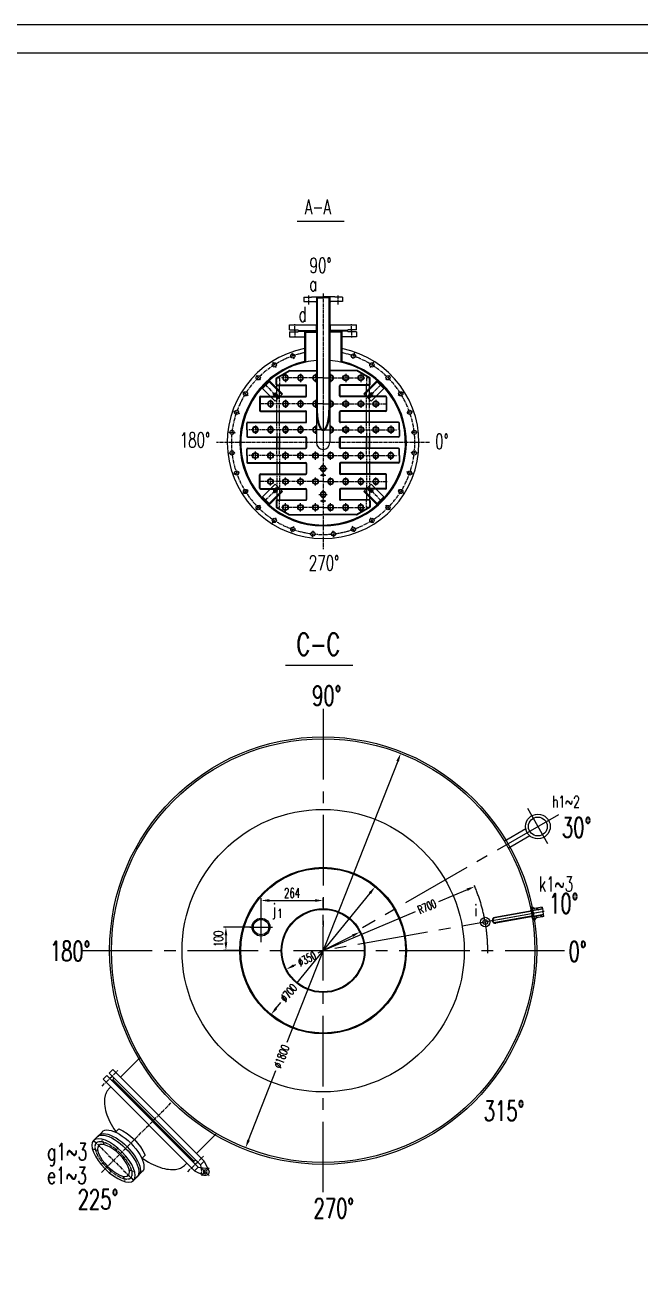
# Model space of a CAD drawing. Extents: x 0 to 10092, y 0 to 14268.
# Drawn here: x 4348 to 6964, y 8979 to 14268 of the extents above; entities that cross this region are included whole.
import ezdxf

# ---------------------------------------------------------------- set-up
doc = ezdxf.new("R2010")
doc.units = 0
doc.header["$LTSCALE"] = 20
doc.header["$PDMODE"] = 3
for name, pattern in [('C2', [17, 14, -1, 1, -1]), ('CENTER2', [1.125, 0.75, -0.125, 0.125, -0.125]), ('DASHED2', [0.375, 0.25, -0.125])]:
    doc.linetypes.add(name, pattern=pattern)
doc.layers.get('0').update_dxf_attribs({"linetype": 'CONTINUOUS'})
doc.layers.get('DEFPOINTS').update_dxf_attribs({"linetype": 'CONTINUOUS'})
for name, color, linetype in [('CENTER', 4, 'C2'), ('DIM', 3, 'CONTINUOUS'), ('TXT', 6, 'CONTINUOUS')]:
    doc.layers.add(name, color=color, linetype=linetype)
doc.styles.add('HZFSD', font='ROMANS', dxfattribs={"width": 0.6667, "bigfont": 'HZFSD'})
doc.dimstyles.new('ARROW', dxfattribs={"dimtxt": 3.5, "dimasz": 3, "dimexe": 1, "dimexo": 0, "dimgap": 1, "dimtad": 1, "dimdec": 1, "dimdsep": 46, "dimtxsty": 'HZFSD', "dimcen": 0, "dimclrd": 3, "dimclre": 3, "dimclrt": 6, "dimadec": 0, "dimazin": 0, "dimtfac": 0.514286, "dimtdec": 1, "dimtix": 1, "dimtofl": 0, "dimtmove": 2, "dimatfit": 3, "dimfxl": 0, "dimtolj": 1, "dimarcsym": 0})
doc.dimstyles.new('ARROW$0', dxfattribs={"dimtxt": 4, "dimasz": 3, "dimexe": 1, "dimexo": 1, "dimgap": 0, "dimtad": 1, "dimdec": 1, "dimzin": 0, "dimdsep": 46, "dimtxsty": 'HZFSD', "dimcen": 0, "dimclrd": 3, "dimclre": 3, "dimclrt": 6, "dimadec": 0, "dimazin": 0, "dimtfac": 0.5, "dimtdec": 1, "dimtix": 1, "dimtmove": 2, "dimatfit": 3, "dimfxl": 0, "dimtolj": 1, "dimtzin": 0, "dimarcsym": 0})

# ---------------------------------------------------------------- blocks, each defined once
blk = doc.blocks.new('A$C47571302')
at = {"color": 6, "linetype": 'CENTER2'}
for p, q in [((0, 17.6), (35.1, 17.6)), ((17.6, 35.1), (17.6, 0))]:
    blk.add_line(p, q, dxfattribs=at)
for radius in [12.5, 10.5]:
    blk.add_circle((17.6, 17.6), radius)
blk = doc.blocks.new('A$C1ED54050')
blk.add_hatch(color=256).paths.add_polyline_path([(53.7, 84.9), (59.4, 84.9), (56.6, 82)])
for p, q in [((53.7, 84.9), (0, 31.1)), ((59.4, 84.9), (2.8, 28.3)), ((87.7, 56.6), (31.1, 0)), ((53.7, 84.9), (84.9, 53.7)), ((53.7, 84.9), (59.4, 84.9)), ((59.4, 84.9), (87.7, 56.6)), ((0, 31.1), (31.1, 0)), ((27.9, 33.5), (20.8, 26.5)), ((36.4, 25), (29.3, 18))]:
    blk.add_line(p, q)
at = {"color": 6, "linetype": 'CENTER2'}
for p, q in [((73.5, 70.7), (17, 14.1)), ((19.5, 27.7), (30.2, 17.1)), ((23.1, 31.3), (33.7, 20.6)), ((26.6, 34.8), (37.3, 24.1))]:
    blk.add_line(p, q, dxfattribs=at)
at = {"color": 1, "linetype": 'DASHED2'}
for p, q in [((66.5, 72.1), (69.3, 75)), ((75, 63.6), (77.8, 66.5))]:
    blk.add_line(p, q, dxfattribs=at)
for centre, start, end in [((25, 22.2), 135, 315), ((32.1, 29.3), 315, 135)]:
    blk.add_arc(centre, 6, start, end)
blk = doc.blocks.new('A$C37B655CF')
for points in [[(437.4, 438.5), (435.2, 440.6), (437.4, 442.7)], [(447.3, 432.8), (445.1, 430.7), (443, 432.8)], [(90.9, 92), (86.6, 92), (88.8, 94.1)], [(98.7, 84.2), (96.5, 82.1), (96.5, 86.3)]]:
    blk.add_hatch(color=256).paths.add_polyline_path(points)
for p, q in [((408.4, 444.8), (323.9, 529.3)), ((440.9, 477.4), (52, 88.4)), ((440.9, 477.4), (456.4, 461.8)), ((67.5, 72.9), (456.4, 461.8)), ((77.4, 63), (466.3, 451.9)), ((481.9, 436.3), (93, 47.4)), ((96.9, 90.9), (438.4, 432.4)), ((440.5, 430.3), (99, 88.8)), ((435.2, 440.6), (440.9, 434.9)), ((437.4, 442.7), (437.4, 438.5)), ((440.9, 434.9), (438.4, 432.4)), ((440.5, 430.3), (438.4, 432.4)), ((443, 432.8), (440.5, 430.3)), ((447.3, 432.8), (443, 432.8)), ((443, 432.8), (445.1, 430.7)), ((481.9, 436.3), (466.3, 451.9)), ((456.4, 396.7), (449.4, 403.8)), ((429.3, 212.4), (415.6, 226.1)), ((513.4, 185.6), (485.2, 213.9)), ((485.2, 213.9), (522.3, 176.7)), ((84.5, 121), (0, 205.5)), ((316.9, 100), (303.2, 113.7)), ((52, 88.4), (33.4, 50.2)), ((77.4, 63), (45.8, 59.1)), ((52, 88.4), (67.5, 72.9)), ((67.5, 72.9), (66.1, 61.6)), ((93, 47.4), (77.4, 63)), ((86.6, 92), (90.9, 92)), ((88.8, 94.1), (94.4, 88.4)), ((94.4, 88.4), (96.9, 90.9)), ((96.5, 86.3), (99, 88.8)), ((96.5, 82.1), (96.5, 86.3)), ((96.5, 86.3), (98.7, 84.2)), ((99, 88.8), (96.9, 90.9)), ((99, 88.8), (99, 88.8)), ((132.6, 72.9), (125.5, 80)), ((93, 47.4), (54.7, 28.8)), ((343.7, 15.9), (315.5, 44.2)), ((315.5, 44.2), (352.6, 7))]:
    blk.add_line(p, q)
at = {"color": 6, "linetype": 'CENTER2'}
for p, q in [((486, 407.5), (419.1, 474.4)), ((489.2, 40.1), (193.4, 335.9)), ((522.3, 176.7), (352.6, 7)), ((477.8, 158.7), (485.5, 177.3)), ((121.8, 43.4), (54.9, 110.2)), ((399, 102.6), (384.5, 108.6)), ((426.7, 130.4), (420.8, 144.8)), ((504.3, 132.1), (523, 139.8)), ((31.4, 59.5), (64, 26.9)), ((64, 59.5), (31.4, 26.9)), ((66, 60.7), (63.6, 41.2)), ((448.2, 53.3), (454.2, 38.9)), ((476, 81.1), (490.4, 75.1)), ((370.6, 51.6), (352, 43.9)), ((397.2, 25), (389.5, 6.4))]:
    blk.add_line(p, q, dxfattribs=at)
blk.add_circle((47.7, 43.2), 8)
for centre, radius, start, end in [((507.5, 21.8), 224, 114.2149, 155.7851), ((47.7, 43.2), 16, 97.0576, 295.9661)]:
    blk.add_arc(centre, radius, start, end)
blk.add_arc((47.7, 43.2), 16, 308.346, 352.9424, dxfattribs=at)
for centre, start_param, end_param in [((400.3, 129), 6.246666, 9.461298), ((415.7, 113.6), 0, 3.141593), ((422.1, 107.2), 0, 3.141593)]:
    blk.add_ellipse(centre, major_axis=(84.9, 84.9), ratio=0.422618, start_param=start_param, end_param=end_param)
for major_axis, ratio in [((84.9, 84.9), 0.422618), ((63, 63), 0.40081)]:
    blk.add_ellipse((437.5, 91.9), major_axis=major_axis, ratio=ratio)
blk.add_ellipse((437.5, 91.9), major_axis=(73.6, 73.6), ratio=0.399312, dxfattribs=at)
for points, knots in [([(456.4, 396.7), (459.5, 393.7), (462.1, 390.4), (466.8, 383.2), (468.8, 379.3), (472.2, 371), (473.5, 366.6), (476.4, 352.3), (476.9, 341.7), (474.9, 319.1), (472.4, 307), (464.7, 282.1), (459.5, 269.1), (446.5, 242.9), (438.7, 229.6), (429.3, 215.6), (428.7, 214.7), (428, 213.7)], [3.141593, 3.141593, 3.141593, 3.141593, 3.247422, 3.247422, 3.353252, 3.353252, 3.459082, 3.459082, 3.679142, 3.679142, 3.899202, 3.899202, 4.119263, 4.119263, 4.339323, 4.339323, 4.354745, 4.354745, 4.354745, 4.354745]), ([(315.6, 101.3), (306.7, 95.2), (297.7, 89.6), (275.6, 77.1), (262.4, 70.8), (236.8, 61), (224.4, 57.4), (200.7, 53.1), (189.5, 52.5), (171.5, 53.9), (164.3, 55.3), (151.1, 59.8), (145.1, 62.9), (137.2, 68.6), (134.8, 70.6), (132.6, 72.9)], [5.070035, 5.070035, 5.070035, 5.070035, 5.219564, 5.219564, 5.439625, 5.439625, 5.659685, 5.659685, 5.879745, 5.879745, 6.042091, 6.042091, 6.204436, 6.204436, 6.283185, 6.283185, 6.283185, 6.283185])]:
    blk.add_open_spline(points, degree=3, knots=knots)
blk = doc.blocks.new('A$C485708EE')
at = {"layer": 'DIM'}
h = blk.add_hatch(dxfattribs=at)
h.set_pattern_fill('ANSI31', color=6, scale=5, style=0)
h.set_pattern_definition([(45, (-27875.066, -1713.88), (-10.606602, 10.606602), [])])
h.paths.add_polyline_path([(40, 54.8), (33.5, 54.8), (33.5, 49.8), (33.5, 4.8), (40, 4.8)])
h.paths.add_polyline_path([(33.5, 49.8), (32.1, 49.8), (32.1, 4.8), (33.5, 4.8)])
h.paths.add_polyline_path([(7.9, 49.8), (6.5, 49.8), (6.5, 4.8), (7.9, 4.8)])
h.paths.add_polyline_path([(6.5, 49.8), (6.5, 54.8), (0, 54.8), (0, 4.8), (6.5, 4.8)])
for points in [[(7.5, 57.8), (4.5, 54.8), (7.5, 54.8)], [(32.5, 57.8), (35.5, 54.8), (32.5, 54.8)]]:
    blk.add_hatch(color=6, dxfattribs=at).paths.add_polyline_path(points)
at = {"color": 0}
for p, q in [((7.5, 49.8), (7.5, 211.8)), ((10, 49.8), (10, 211.8)), ((30, 49.8), (30, 211.8)), ((32.5, 49.8), (32.5, 211.8)), ((0, 4.8), (0, 54.8)), ((0, 54.8), (7.5, 54.8)), ((6.5, 49.8), (6.5, 54.8)), ((40, 54.8), (32.5, 54.8)), ((33.5, 49.8), (33.5, 54.8)), ((40, 4.8), (40, 54.8)), ((6.5, 49.8), (20, 49.8)), ((33.5, 49.8), (20, 49.8))]:
    blk.add_line(p, q, dxfattribs=at)
for p in [(0, 4.8), (40, 4.8)]:
    blk.add_line(p, (20, 4.8))
at = {"color": 6, "linetype": 'Continuous'}
for p, q in [((6.5, 4.8), (6.5, 49.8)), ((33.5, 4.8), (33.5, 49.8))]:
    blk.add_line(p, q, dxfattribs=at)
at = {"color": 7, "linetype": 'Continuous'}
for p, q in [((7.9, 4.8), (7.9, 49.8)), ((32.1, 4.8), (32.1, 49.8))]:
    blk.add_line(p, q, dxfattribs=at)
at = {"color": 0}
for radius in [12.5, 10]:
    blk.add_arc((20, 211.8), radius, 0, 180, dxfattribs=at)
at = {"layer": 'CENTER'}
for p, q in [((20, 182.1), (20, 228.1)), ((20, 0), (20, 175.1))]:
    blk.add_line(p, q, dxfattribs=at)
at = {"layer": 'DIM'}
for p, q in [((7.5, 57.8), (4.5, 54.8)), ((32.5, 57.8), (35.5, 54.8))]:
    blk.add_line(p, q, dxfattribs=at)
blk = doc.blocks.new('*D104')
at = {"color": 3, "lineweight": -2}
for p, q in [((5352.1, 10478.7), (5352.1, 10558.6)), ((5387.1, 10548.6), (5581.1, 10548.6)), ((5616.1, 10518.7), (5616.1, 10558.6))]:
    blk.add_line(p, q, dxfattribs=at)
at = {"color": 3}
for points in [[(5387.1, 10554.5), (5387.1, 10542.8), (5352.1, 10548.6)], [(5581.1, 10554.5), (5581.1, 10542.8), (5616.1, 10548.6)]]:
    blk.add_solid(points, dxfattribs=at)
at = {"layer": 'DEFPOINTS', "color": 0}
for p in [(5616.1, 10548.6), (5352.1, 10473.7), (5616.1, 10513.7)]:
    blk.add_point(p, dxfattribs=at)
at = {"color": 6, "insert": (5484.1, 10580.6), "char_height": 40, "attachment_point": 5, "style": 'HZFSD'}
blk.add_mtext('\\A1;264', dxfattribs=at)
blk = doc.blocks.new('*D105')
at = {"color": 3, "lineweight": -2}
for p, q in [((5309.1, 10435.7), (5192.8, 10435.7)), ((5202.8, 10400.7), (5202.8, 10370.7)), ((5257.1, 10335.7), (5192.8, 10335.7))]:
    blk.add_line(p, q, dxfattribs=at)
at = {"color": 3}
for points in [[(5196.9, 10400.7), (5208.6, 10400.7), (5202.8, 10435.7)], [(5196.9, 10370.7), (5208.6, 10370.7), (5202.8, 10335.7)]]:
    blk.add_solid(points, dxfattribs=at)
at = {"layer": 'DEFPOINTS', "color": 0}
for p in [(5314.1, 10435.7), (5202.8, 10335.7), (5262.1, 10335.7)]:
    blk.add_point(p, dxfattribs=at)
at = {"color": 6, "insert": (5170.8, 10385.7), "char_height": 40, "attachment_point": 5, "rotation": 90, "style": 'HZFSD'}
blk.add_mtext('\\A1;100', dxfattribs=at)
blk = doc.blocks.new('*D106')
at = {"color": 3, "lineweight": -2}
for p, q in [((5741, 10399), (5594.1, 10324.5)), ((5491.2, 10272.4), (5500.3, 10277))]:
    blk.add_line(p, q, dxfattribs=at)
at = {"color": 3}
for points in [[(5738.3, 10404.2), (5743.6, 10393.7), (5772.2, 10414.8)], [(5488.6, 10277.6), (5493.8, 10267.2), (5460, 10256.5)]]:
    blk.add_solid(points, dxfattribs=at)
at = {"layer": 'DEFPOINTS', "color": 0}
for p in [(5772.2, 10414.8), (5460, 10256.5)]:
    blk.add_point(p, dxfattribs=at)
at = {"color": 6, "insert": (5547.2, 10300.7), "char_height": 35, "attachment_point": 5, "rotation": 26.8803, "style": 'HZFSD'}
blk.add_mtext('\\A1;∅350', dxfattribs=at)
blk = doc.blocks.new('*D107')
at = {"color": 3, "lineweight": -2}
for p, q in [((5815.1, 10579.8), (5502.8, 10196.8)), ((5417, 10091.5), (5436.4, 10115.3))]:
    blk.add_line(p, q, dxfattribs=at)
at = {"color": 3}
for points in [[(5810.6, 10583.5), (5819.7, 10576.1), (5837.2, 10606.9)], [(5412.5, 10095.2), (5421.5, 10087.8), (5394.9, 10064.4)]]:
    blk.add_solid(points, dxfattribs=at)
at = {"layer": 'DEFPOINTS', "color": 0}
for p in [(5837.2, 10606.9), (5394.9, 10064.4)]:
    blk.add_point(p, dxfattribs=at)
at = {"color": 6, "insert": (5469.6, 10156), "char_height": 35, "attachment_point": 5, "rotation": 50.8085, "style": 'HZFSD'}
blk.add_mtext('\\A1;∅700', dxfattribs=at)
blk = doc.blocks.new('*D108')
at = {"color": 3, "lineweight": -2}
for p, q in [((6228.6, 10594.6), (6106.7, 10543.1)), ((5616.1, 10335.7), (6008.9, 10501.7))]:
    blk.add_line(p, q, dxfattribs=at)
at = {"color": 3}
blk.add_solid([(6226.3, 10600), (6230.9, 10589.2), (6260.8, 10608.2)], dxfattribs=at)
at = {"layer": 'DEFPOINTS', "color": 0}
for p in [(6260.8, 10608.2), (5616.1, 10335.7)]:
    blk.add_point(p, dxfattribs=at)
at = {"color": 6, "insert": (6057.8, 10522.4), "char_height": 35, "attachment_point": 5, "rotation": 22.9174, "style": 'HZFSD'}
blk.add_mtext('\\A1;R700', dxfattribs=at)
blk = doc.blocks.new('*D109')
at = {"color": 3, "lineweight": -2}
for p, q in [((5933.1, 11140.5), (5462.4, 9945.4)), ((5299.1, 9530.8), (5415.7, 9826.9))]:
    blk.add_line(p, q, dxfattribs=at)
at = {"color": 3}
for points in [[(5927.6, 11142.6), (5938.5, 11138.3), (5945.9, 11173.1)], [(5293.7, 9533), (5304.5, 9528.7), (5286.3, 9498.3)]]:
    blk.add_solid(points, dxfattribs=at)
at = {"layer": 'DEFPOINTS', "color": 0}
for p in [(5945.9, 11173.1), (5286.3, 9498.3)]:
    blk.add_point(p, dxfattribs=at)
at = {"color": 6, "insert": (5439.1, 9886.2), "char_height": 35, "attachment_point": 5, "rotation": 68.5034, "style": 'HZFSD'}
blk.add_mtext('\\A1;∅1800', dxfattribs=at)

msp = doc.modelspace()

# ---------------------------------------------------------------- hatches: boundary and pattern name
h = msp.add_hatch(color=256)
h.paths.add_polyline_path([(5419.17, 12690.6), (5417.6, 12692.17, -0.1984808), (5414.07, 12690.71), (5414.07, 12690.6)])
h.paths.add_polyline_path([(5414.07, 12690.6), (5414.07, 12690.71, -0.1984808), (5410.54, 12692.17), (5408.98, 12690.6)])
h = msp.add_hatch(color=256)
h.paths.add_polyline_path([(5812.99, 12690.6), (5814.56, 12692.17, 0.1984808), (5818.09, 12690.71), (5818.09, 12690.6)])
h.paths.add_polyline_path([(5818.09, 12690.6), (5818.09, 12690.71, 0.1984808), (5821.62, 12692.17), (5823.18, 12690.6)])
h = msp.add_hatch(color=256)
h.paths.add_polyline_path([(5419.17, 12296.42), (5417.6, 12294.85, 0.1984808), (5414.07, 12296.31), (5414.07, 12296.42)])
h.paths.add_polyline_path([(5414.07, 12296.42), (5414.07, 12296.31, 0.1984808), (5410.54, 12294.85), (5408.98, 12296.42)])
h = msp.add_hatch(color=256)
h.paths.add_polyline_path([(5812.99, 12296.42), (5814.56, 12294.85, -0.1984808), (5818.09, 12296.31), (5818.09, 12296.42)])
h.paths.add_polyline_path([(5818.09, 12296.42), (5818.09, 12296.31, -0.1984808), (5821.62, 12294.85), (5823.18, 12296.42)])
h = msp.add_hatch(color=6)
h.paths.add_polyline_path([(6505.19, 10522.22), (6506.81, 10513.02), (6516.09, 10514.66)])
h.paths.add_polyline_path([(6505.19, 10522.22), (6499.74, 10512.79), (6498.76, 10512.62), (6498.93, 10511.63), (6506.81, 10513.02)])
h = msp.add_hatch(color=6)
h.paths.add_polyline_path([(6515.38, 10464.43), (6513.76, 10473.63), (6523.04, 10475.27)])
h.paths.add_polyline_path([(6515.38, 10464.43), (6507.04, 10471.43), (6506.05, 10471.26), (6505.88, 10472.24), (6513.76, 10473.63)])

# ---------------------------------------------------------------- linework, layer by layer
at = {"color": 6}
msp.add_line((5505.92, 13434.82), (5705.98, 13434.82), dxfattribs=at)
at = {"color": 6, "linetype": 'CENTER2'}
for p, q in [((5553.58, 13117.88), (5553.58, 13080.42)), ((5616.08, 13127.19), (5616.08, 12987.43)), ((5678.58, 13117.88), (5678.58, 13080.42)), ((5496.08, 12968.4), (5496.08, 12997.48)), ((5496.08, 12968.61), (5496.08, 12939.53)), ((5616.08, 12989.36), (5616.08, 12493.51)), ((5736.08, 12968.4), (5736.08, 12997.48)), ((5736.08, 12968.61), (5736.08, 12939.53)), ((5482.82, 12874.34), (5491.72, 12848.9)), ((5616.08, 12871.36), (5616.08, 12493.51)), ((5616.08, 12871.36), (5616.08, 12493.51)), ((5749.34, 12874.34), (5740.44, 12848.9)), ((5401.42, 12835.14), (5415.76, 12812.32)), ((5830.74, 12835.14), (5816.4, 12812.32)), ((5330.78, 12778.81), (5349.84, 12759.75)), ((5616.08, 12768.51), (5452.97, 12768.51)), ((5601.64, 12768.51), (5566.52, 12768.51)), ((5584.08, 12786.08), (5584.08, 12750.95)), ((5616.08, 12768.51), (5779.18, 12768.51)), ((5630.52, 12768.51), (5665.64, 12768.51)), ((5648.08, 12786.08), (5648.08, 12750.95)), ((5901.38, 12778.81), (5882.32, 12759.75)), ((5274.45, 12708.17), (5297.27, 12693.83)), ((5421.17, 12695.71), (5406.98, 12695.71)), ((5414.07, 12702.8), (5414.07, 12688.61)), ((5810.99, 12695.71), (5825.18, 12695.71)), ((5818.09, 12702.8), (5818.09, 12688.61)), ((5957.71, 12708.17), (5934.89, 12693.83)), ((5589.08, 12658.51), (5341.9, 12658.51)), ((5601.64, 12658.51), (5566.52, 12658.51)), ((5616.08, 12658.51), (5567.73, 12658.51)), ((5584.08, 12676.08), (5584.08, 12640.95)), ((5616.08, 12658.51), (5664.43, 12658.51)), ((5630.52, 12658.51), (5665.64, 12658.51)), ((5643.08, 12658.51), (5890.26, 12658.51)), ((5648.08, 12676.08), (5648.08, 12640.95)), ((5235.25, 12626.77), (5260.68, 12617.87)), ((5996.91, 12626.77), (5971.48, 12617.87)), ((5215.14, 12538.68), (5241.92, 12535.67)), ((5616.08, 12548.51), (5300.9, 12548.51)), ((5601.64, 12548.51), (5566.52, 12548.51)), ((5584.08, 12566.08), (5584.08, 12530.95)), ((5616.08, 12548.51), (5931.26, 12548.51)), ((5630.52, 12548.51), (5665.64, 12548.51)), ((5648.08, 12566.08), (5648.08, 12530.95)), ((6017.02, 12538.68), (5990.24, 12535.67)), ((6068.91, 12493.51), (5163.24, 12493.51)), ((5616.08, 12496.86), (5616.08, 12040.67)), ((5215.14, 12448.33), (5241.92, 12451.35)), ((5616.08, 12438.5), (5300.9, 12438.5)), ((5616.08, 12438.5), (5931.26, 12438.5)), ((6017.02, 12448.33), (5990.24, 12451.35)), ((5235.25, 12360.25), (5260.68, 12369.15)), ((5589.08, 12328.5), (5341.9, 12328.5)), ((5616.08, 12328.51), (5567.73, 12328.51)), ((5616.08, 12328.51), (5664.43, 12328.51)), ((5643.08, 12328.5), (5890.26, 12328.5)), ((5996.91, 12360.25), (5971.48, 12369.15)), ((5274.45, 12278.85), (5297.27, 12293.18)), ((5421.17, 12291.31), (5406.98, 12291.31)), ((5414.07, 12284.21), (5414.07, 12298.4)), ((5810.99, 12291.31), (5825.18, 12291.31)), ((5818.09, 12284.21), (5818.09, 12298.4)), ((5957.71, 12278.85), (5934.89, 12293.18)), ((5330.78, 12208.21), (5349.84, 12227.26)), ((5616.08, 12218.51), (5452.97, 12218.51)), ((5616.08, 12218.51), (5779.18, 12218.51)), ((5901.38, 12208.21), (5882.32, 12227.26)), ((5401.42, 12151.88), (5415.76, 12174.69)), ((5830.74, 12151.88), (5816.4, 12174.69)), ((5482.82, 12112.68), (5491.72, 12138.11)), ((5570.9, 12092.57), (5573.92, 12119.35)), ((5661.25, 12092.57), (5658.24, 12119.35)), ((5749.34, 12112.68), (5740.44, 12138.11))]:
    msp.add_line(p, q, dxfattribs=at)
for p, q in [((5533.58, 13111.51), (5566.58, 13111.51)), ((5533.58, 13111.51), (5533.58, 13093.51)), ((5533.58, 13093.51), (5587.58, 13093.51)), ((5566.58, 13113.51), (5616.08, 13113.51)), ((5566.58, 13113.51), (5566.58, 13111.51)), ((5574.08, 13113.51), (5616.08, 13113.51)), ((5587.58, 13089.15), (5583.22, 13093.51)), ((5587.58, 13113.51), (5587.58, 12493.51)), ((5591.08, 13108.51), (5587.58, 13112.01)), ((5587.58, 13108.51), (5616.08, 13108.51)), ((5591.08, 13108.51), (5591.08, 12632.01)), ((5593.58, 13108.51), (5616.08, 13108.51)), ((5665.58, 13113.51), (5616.08, 13113.51)), ((5644.58, 13108.51), (5616.08, 13108.51)), ((5641.08, 13108.51), (5644.58, 13112.01)), ((5641.08, 13108.51), (5641.08, 12632.01)), ((5644.58, 13113.51), (5644.58, 12493.51)), ((5644.58, 13089.15), (5648.94, 13093.51)), ((5698.58, 13093.51), (5644.58, 13093.51)), ((5665.58, 13113.51), (5665.58, 13111.51)), ((5698.58, 13111.51), (5665.58, 13111.51)), ((5698.58, 13111.51), (5698.58, 13093.51)), ((5473.58, 12993.51), (5587.58, 12993.51)), ((5473.58, 12972.51), (5473.58, 12993.51)), ((5473.58, 12972.51), (5510.58, 12972.51)), ((5473.58, 12964.51), (5473.58, 12943.51)), ((5473.58, 12964.51), (5510.58, 12964.51)), ((5510.58, 12969.51), (5510.58, 12972.51)), ((5510.58, 12969.51), (5587.58, 12969.51)), ((5510.58, 12967.51), (5510.58, 12964.51)), ((5510.58, 12967.51), (5587.58, 12967.51)), ((5536.58, 12967.51), (5536.58, 12834.36)), ((5536.58, 12962.51), (5587.58, 12962.51)), ((5541.08, 12962.51), (5541.08, 12835.38)), ((5586.58, 12993.51), (5586.58, 12969.51)), ((5612.85, 12993.51), (5619.14, 12993.51)), ((5613, 12993.51), (5619.44, 12993.51)), ((5644.58, 12993.51), (5758.58, 12993.51)), ((5721.58, 12969.51), (5644.58, 12969.51)), ((5721.58, 12967.51), (5644.58, 12967.51)), ((5695.58, 12962.51), (5644.58, 12962.51)), ((5645.58, 12993.51), (5645.58, 12969.51)), ((5691.08, 12962.51), (5691.08, 12835.38)), ((5695.58, 12967.51), (5695.58, 12834.36)), ((5721.58, 12969.51), (5721.58, 12972.51)), ((5758.58, 12972.51), (5721.58, 12972.51)), ((5721.58, 12967.51), (5721.58, 12964.51)), ((5758.58, 12964.51), (5721.58, 12964.51)), ((5758.58, 12972.51), (5758.58, 12993.51)), ((5758.58, 12964.51), (5758.58, 12943.51)), ((5473.58, 12943.51), (5536.58, 12943.51)), ((5758.58, 12943.51), (5695.58, 12943.51)), ((5473.57, 12800.51), (5587.58, 12800.51)), ((5758.59, 12800.51), (5644.58, 12800.51)), ((5416.07, 12740.51), (5416.07, 12765.62)), ((5418.07, 12769.09), (5471.57, 12799.97)), ((5418.07, 12740.51), (5418.07, 12765.62)), ((5419.07, 12767.35), (5472.57, 12798.24)), ((5473.57, 12798.51), (5587.58, 12798.51)), ((5758.59, 12798.51), (5644.58, 12798.51)), ((5813.09, 12767.35), (5759.59, 12798.24)), ((5814.09, 12769.09), (5760.59, 12799.97)), ((5814.09, 12740.51), (5814.09, 12765.62)), ((5816.09, 12740.51), (5816.09, 12765.62)), ((5419.07, 12690.76), (5419.07, 12736.51)), ((5420.07, 12738.51), (5542.08, 12738.51)), ((5420.07, 12736.51), (5542.08, 12736.51)), ((5431.07, 12690.79), (5431.07, 12736.51)), ((5544.08, 12692.51), (5544.08, 12734.51)), ((5546.08, 12692.51), (5546.08, 12734.51)), ((5686.08, 12692.51), (5686.08, 12734.51)), ((5688.08, 12692.51), (5688.08, 12734.51)), ((5812.09, 12738.51), (5690.08, 12738.51)), ((5812.09, 12736.51), (5690.08, 12736.51)), ((5801.09, 12690.79), (5801.09, 12736.51)), ((5813.09, 12690.76), (5813.09, 12736.51)), ((5346.07, 12686.51), (5346.07, 12630.51)), ((5348.07, 12686.51), (5348.07, 12630.51)), ((5350.07, 12690.51), (5542.08, 12690.51)), ((5350.07, 12688.51), (5542.08, 12688.51)), ((5410.54, 12692.17), (5408.98, 12690.6)), ((5417.6, 12692.17), (5419.17, 12690.6)), ((5882.09, 12690.51), (5690.08, 12690.51)), ((5882.09, 12688.51), (5690.08, 12688.51)), ((5814.56, 12692.17), (5812.99, 12690.6)), ((5821.62, 12692.17), (5823.18, 12690.6)), ((5884.09, 12686.51), (5884.09, 12630.51)), ((5886.09, 12686.51), (5886.09, 12630.51)), ((5350.07, 12628.51), (5542.08, 12628.51)), ((5350.07, 12626.51), (5542.08, 12626.51)), ((5419.07, 12581.83), (5419.07, 12626.21)), ((5431.07, 12581.79), (5431.07, 12626.21)), ((5544.08, 12582.51), (5544.08, 12624.51)), ((5546.08, 12582.51), (5546.08, 12624.51)), ((5686.08, 12582.51), (5686.08, 12624.51)), ((5688.08, 12582.51), (5688.08, 12624.51)), ((5882.09, 12628.51), (5690.08, 12628.51)), ((5882.09, 12626.51), (5690.08, 12626.51)), ((5801.09, 12581.79), (5801.09, 12626.21)), ((5813.09, 12581.83), (5813.09, 12626.21)), ((5291.05, 12548.51), (5291.05, 12576.51)), ((5291.05, 12548.51), (5291.05, 12520.51)), ((5293.05, 12548.51), (5293.05, 12576.51)), ((5293.05, 12548.51), (5293.05, 12520.51)), ((5295.05, 12580.51), (5542.08, 12580.51)), ((5295.05, 12578.51), (5542.08, 12578.51)), ((5937.11, 12580.51), (5690.08, 12580.51)), ((5937.11, 12578.51), (5690.08, 12578.51)), ((5939.11, 12548.51), (5939.11, 12576.51)), ((5939.11, 12548.51), (5939.11, 12520.51)), ((5941.11, 12548.51), (5941.11, 12576.51)), ((5941.11, 12548.51), (5941.11, 12520.51)), ((5295.05, 12518.51), (5542.08, 12518.51)), ((5295.05, 12516.51), (5542.08, 12516.51)), ((5419.07, 12516.51), (5419.07, 12470.65)), ((5419.07, 12470.51), (5419.07, 12516.37)), ((5431.07, 12516.51), (5431.07, 12470.65)), ((5431.07, 12470.51), (5431.07, 12516.37)), ((5544.08, 12472.51), (5544.08, 12514.51)), ((5544.08, 12514.51), (5544.08, 12472.51)), ((5546.08, 12472.51), (5546.08, 12514.51)), ((5546.08, 12514.51), (5546.08, 12472.51)), ((5686.08, 12514.51), (5686.08, 12472.51)), ((5686.08, 12472.51), (5686.08, 12514.51)), ((5688.08, 12514.51), (5688.08, 12472.51)), ((5688.08, 12472.51), (5688.08, 12514.51)), ((5937.11, 12518.51), (5690.08, 12518.51)), ((5937.11, 12516.51), (5690.08, 12516.51)), ((5801.09, 12516.51), (5801.09, 12470.65)), ((5801.09, 12470.51), (5801.09, 12516.37)), ((5813.09, 12516.51), (5813.09, 12470.65)), ((5813.09, 12470.51), (5813.09, 12516.37)), ((5291.05, 12438.51), (5291.05, 12466.51)), ((5291.05, 12438.51), (5291.05, 12410.51)), ((5293.05, 12438.51), (5293.05, 12466.51)), ((5293.05, 12438.51), (5293.05, 12410.51)), ((5295.05, 12470.51), (5542.08, 12470.51)), ((5295.05, 12468.51), (5542.08, 12468.51)), ((5937.11, 12470.51), (5690.08, 12470.51)), ((5937.11, 12468.51), (5690.08, 12468.51)), ((5939.11, 12438.51), (5939.11, 12466.51)), ((5939.11, 12438.51), (5939.11, 12410.51)), ((5941.11, 12438.51), (5941.11, 12466.51)), ((5941.11, 12438.51), (5941.11, 12410.51)), ((5295.05, 12408.51), (5542.08, 12408.51)), ((5295.05, 12406.51), (5542.08, 12406.51)), ((5419.07, 12405.18), (5419.07, 12360.81)), ((5431.07, 12405.23), (5431.07, 12360.81)), ((5544.08, 12404.51), (5544.08, 12362.51)), ((5546.08, 12404.51), (5546.08, 12362.51)), ((5686.08, 12404.51), (5686.08, 12362.51)), ((5688.08, 12404.51), (5688.08, 12362.51)), ((5937.11, 12408.51), (5690.08, 12408.51)), ((5937.11, 12406.51), (5690.08, 12406.51)), ((5801.09, 12405.23), (5801.09, 12360.81)), ((5813.09, 12405.18), (5813.09, 12360.81)), ((5346.07, 12300.51), (5346.07, 12356.51)), ((5348.07, 12300.51), (5348.07, 12356.51)), ((5350.07, 12360.51), (5542.08, 12360.51)), ((5350.07, 12358.51), (5542.08, 12358.51)), ((5882.09, 12360.51), (5690.08, 12360.51)), ((5882.09, 12358.51), (5690.08, 12358.51)), ((5884.09, 12300.51), (5884.09, 12356.51)), ((5886.09, 12300.51), (5886.09, 12356.51)), ((5350.07, 12298.51), (5542.08, 12298.51)), ((5350.07, 12296.51), (5542.08, 12296.51)), ((5410.54, 12294.85), (5408.98, 12296.42)), ((5417.6, 12294.85), (5419.17, 12296.42)), ((5419.07, 12296.26), (5419.07, 12250.51)), ((5431.07, 12296.22), (5431.07, 12250.51)), ((5544.08, 12294.51), (5544.08, 12252.51)), ((5546.08, 12294.51), (5546.08, 12252.51)), ((5686.08, 12294.51), (5686.08, 12252.51)), ((5688.08, 12294.51), (5688.08, 12252.51)), ((5882.09, 12298.51), (5690.08, 12298.51)), ((5882.09, 12296.51), (5690.08, 12296.51)), ((5801.09, 12296.22), (5801.09, 12250.51)), ((5814.56, 12294.85), (5812.99, 12296.42)), ((5813.09, 12296.26), (5813.09, 12250.51)), ((5821.62, 12294.85), (5823.18, 12296.42)), ((5416.07, 12246.51), (5416.07, 12221.4)), ((5418.07, 12246.51), (5418.07, 12221.4)), ((5419.07, 12219.66), (5472.57, 12188.78)), ((5420.07, 12250.51), (5542.08, 12250.51)), ((5420.07, 12248.51), (5542.08, 12248.51)), ((5812.09, 12250.51), (5690.08, 12250.51)), ((5812.09, 12248.51), (5690.08, 12248.51)), ((5813.09, 12219.66), (5759.59, 12188.78)), ((5814.09, 12246.51), (5814.09, 12221.4)), ((5816.09, 12246.51), (5816.09, 12221.4)), ((5418.07, 12217.93), (5471.57, 12187.04)), ((5473.57, 12188.51), (5616.08, 12188.51)), ((5473.57, 12186.51), (5616.08, 12186.51)), ((5758.59, 12188.51), (5616.08, 12188.51)), ((5758.59, 12186.51), (5616.08, 12186.51)), ((5814.09, 12217.93), (5760.59, 12187.04)), ((6499.74, 10512.79), (6498.76, 10512.62)), ((6499.74, 10512.79), (6505.19, 10522.22)), ((6505.19, 10522.22), (6516.09, 10514.66)), ((6515.38, 10464.43), (6523.04, 10475.27)), ((6507.04, 10471.43), (6506.05, 10471.26)), ((6507.04, 10471.43), (6515.38, 10464.43))]:
    msp.add_line(p, q)
at = {"color": 6, "linetype": 'DASHED2'}
for p, q in [((5419.07, 12736.51), (5419.07, 12768.6)), ((5419.07, 12768.6), (5431.07, 12768.6)), ((5431.07, 12768.6), (5431.07, 12736.51)), ((5801.09, 12768.6), (5801.09, 12736.51)), ((5813.09, 12768.6), (5801.09, 12768.6)), ((5813.09, 12736.51), (5813.09, 12768.6)), ((5419.07, 12626.51), (5419.07, 12690.51)), ((5431.07, 12626.51), (5431.07, 12690.51)), ((5801.09, 12626.51), (5801.09, 12690.51)), ((5813.09, 12626.51), (5813.09, 12690.51)), ((5419.07, 12548.51), (5419.07, 12581.51)), ((5419.07, 12548.51), (5419.07, 12516.51)), ((5431.07, 12548.51), (5431.07, 12581.51)), ((5431.07, 12548.51), (5431.07, 12516.51)), ((5431.07, 12548.51), (5431.07, 12521.51)), ((5801.09, 12548.51), (5801.09, 12581.51)), ((5801.09, 12548.51), (5801.09, 12516.51)), ((5813.09, 12548.51), (5813.09, 12581.51)), ((5813.09, 12548.51), (5813.09, 12516.51)), ((5419.07, 12438.51), (5419.07, 12470.51)), ((5419.07, 12438.51), (5419.07, 12405.51)), ((5431.07, 12438.51), (5431.07, 12470.51)), ((5431.07, 12438.51), (5431.07, 12465.51)), ((5431.07, 12438.51), (5431.07, 12405.51)), ((5801.09, 12438.51), (5801.09, 12470.51)), ((5801.09, 12438.51), (5801.09, 12465.51)), ((5801.09, 12438.51), (5801.09, 12405.51)), ((5813.09, 12438.51), (5813.09, 12470.51)), ((5813.09, 12438.51), (5813.09, 12405.51)), ((5419.07, 12360.51), (5419.07, 12296.51)), ((5431.07, 12360.51), (5431.07, 12296.51)), ((5801.09, 12360.51), (5801.09, 12296.51)), ((5813.09, 12360.51), (5813.09, 12296.51)), ((5419.07, 12250.51), (5419.07, 12218.42)), ((5419.07, 12218.42), (5431.07, 12218.42)), ((5431.07, 12218.42), (5431.07, 12250.51)), ((5801.09, 12218.42), (5801.09, 12250.51)), ((5813.09, 12218.42), (5801.09, 12218.42)), ((5813.09, 12250.51), (5813.09, 12218.42))]:
    msp.add_line(p, q, dxfattribs=at)
for centre, radius in [((5487.27, 12861.62), 9), ((5744.89, 12861.62), 9), ((5408.59, 12823.73), 9), ((5823.57, 12823.73), 9), ((5340.31, 12769.28), 9), ((5891.85, 12769.28), 9), ((5285.86, 12701), 9), ((5414.07, 12695.71), 5), ((5818.09, 12695.71), 5), ((5946.3, 12701), 9), ((5247.96, 12622.32), 9), ((5984.19, 12622.32), 9), ((5228.53, 12537.17), 9), ((6003.63, 12537.17), 9), ((5228.53, 12449.84), 9), ((6003.63, 12449.84), 9), ((5247.96, 12364.7), 9), ((5616.08, 12356.01), 5), ((5616.08, 12356.01), 5), ((5984.19, 12364.7), 9), ((5285.86, 12286.02), 9), ((5414.07, 12291.31), 5), ((5818.09, 12291.31), 5), ((5946.3, 12286.02), 9), ((5340.31, 12217.74), 9), ((5616.08, 12246.01), 5), ((5616.08, 12246.01), 5), ((5891.85, 12217.74), 9), ((5408.59, 12163.29), 9), ((5823.57, 12163.29), 9), ((5487.27, 12125.39), 9), ((5572.41, 12105.96), 9), ((5659.75, 12105.96), 9), ((5744.89, 12125.39), 9), ((5616.08, 10335.65), 908), ((5616.08, 10335.65), 900), ((5616.08, 10335.65), 600), ((5616.08, 10335.65), 354), ((5616.08, 10335.65), 350), ((5616.08, 10335.65), 178), ((5616.08, 10335.65), 175), ((6305.44, 10457.21), 20), ((6305.44, 10457.21), 10)]:
    msp.add_circle(centre, radius)
at = {"linetype": 'ByBlock'}
for radius in [38, 32.5]:
    msp.add_circle((5352.08, 10435.65), radius, dxfattribs=at)
for centre, radius, start, end in [((5616.08, 12493.51), 407.5, 101.2501, 78.7499), ((5616.08, 12493.51), 354, 102.97796, 77.02204), ((5616.08, 12493.51), 350, 94.67068, 85.32932), ((5473.57, 12796.51), 4, 90, 120), ((5473.57, 12796.51), 4, 90, 120), ((5758.59, 12796.51), 4, 60, 90), ((5758.59, 12796.51), 4, 60, 90), ((5420.07, 12765.62), 4, 120, 180), ((5420.07, 12765.62), 2, 120, 180), ((5473.57, 12796.51), 2, 90, 120), ((5473.57, 12796.51), 2, 90, 120), ((5584.08, 12768.51), 12.5, 73.7398, 286.2602), ((5584.08, 12768.51), 10.5, 70.52878, 289.47122), ((5648.08, 12768.51), 12.5, 253.7398, 106.2602), ((5648.08, 12768.51), 10.5, 250.52878, 109.47122), ((5758.59, 12796.51), 2, 60, 90), ((5758.59, 12796.51), 2, 60, 90), ((5812.09, 12765.62), 2, 0, 60), ((5812.09, 12765.62), 4, 0, 60), ((5420.07, 12740.51), 4, 180, 270), ((5420.07, 12740.51), 2, 180, 270), ((5542.08, 12734.51), 4, 0, 90), ((5542.08, 12734.51), 2, 0, 90), ((5690.08, 12734.51), 4, 90, 180), ((5690.08, 12734.51), 2, 90, 180), ((5812.09, 12740.51), 2, 270, 0), ((5812.09, 12740.51), 4, 270, 0), ((5350.07, 12686.51), 4, 90, 180), ((5350.07, 12686.51), 2, 90, 180), ((5542.08, 12692.51), 4, 270, 0), ((5542.08, 12692.51), 2, 270, 0), ((5584.08, 12658.51), 12.5, 73.7398, 286.2602), ((5584.08, 12658.51), 10.5, 70.52878, 289.47122), ((5648.08, 12658.51), 12.5, 253.7398, 106.2602), ((5648.08, 12658.51), 10.5, 250.52878, 109.47122), ((5690.08, 12692.51), 4, 180, 270), ((5690.08, 12692.51), 2, 180, 270), ((5882.09, 12686.51), 4, 0, 90), ((5882.09, 12686.51), 2, 0, 90), ((5350.07, 12630.51), 4, 180, 270), ((5350.07, 12630.51), 2, 180, 270), ((5542.08, 12624.51), 4, 0, 90), ((5542.08, 12624.51), 2, 0, 90), ((5690.08, 12624.51), 4, 90, 180), ((5690.08, 12624.51), 2, 90, 180), ((5882.09, 12630.51), 2, 270, 0), ((5882.09, 12630.51), 4, 270, 0), ((5295.05, 12576.51), 4, 90, 180), ((5295.05, 12576.51), 2, 90, 180), ((5542.08, 12582.51), 2, 270, 0), ((5542.08, 12582.51), 4, 270, 0), ((5584.08, 12548.51), 12.5, 73.7398, 286.2602), ((5584.08, 12548.51), 10.5, 70.52878, 289.47122), ((5648.08, 12548.51), 12.5, 253.7398, 106.2602), ((5648.08, 12548.51), 10.5, 250.52878, 109.47122), ((5690.08, 12582.51), 4, 180, 270), ((5690.08, 12582.51), 2, 180, 270), ((5937.11, 12576.51), 4, 0, 90), ((5937.11, 12576.51), 2, 0, 90), ((5295.05, 12520.51), 4, 180, 270), ((5295.05, 12520.51), 2, 180, 270), ((5542.08, 12514.51), 4, 0, 90), ((5542.08, 12514.51), 2, 0, 90), ((5616.08, 12493.51), 28.5, 180, 0), ((5690.08, 12514.51), 4, 90, 180), ((5690.08, 12514.51), 2, 90, 180), ((5937.11, 12520.51), 4, 270, 0), ((5937.11, 12520.51), 2, 270, 0), ((5295.05, 12466.51), 4, 90, 180), ((5295.05, 12466.51), 2, 90, 180), ((5542.08, 12472.51), 2, 270, 0), ((5542.08, 12472.51), 4, 270, 0), ((5690.08, 12472.51), 4, 180, 270), ((5690.08, 12472.51), 2, 180, 270), ((5937.11, 12466.51), 4, 0, 90), ((5937.11, 12466.51), 2, 0, 90), ((5295.05, 12410.51), 4, 180, 270), ((5295.05, 12410.51), 2, 180, 270), ((5542.08, 12404.51), 4, 0, 90), ((5542.08, 12404.51), 2, 0, 90), ((5690.08, 12404.51), 4, 90, 180), ((5690.08, 12404.51), 2, 90, 180), ((5937.11, 12410.51), 2, 270, 0), ((5937.11, 12410.51), 4, 270, 0), ((5350.07, 12356.51), 4, 90, 180), ((5350.07, 12356.51), 2, 90, 180), ((5542.08, 12362.51), 2, 270, 0), ((5542.08, 12362.51), 4, 270, 0), ((5690.08, 12362.51), 4, 180, 270), ((5690.08, 12362.51), 2, 180, 270), ((5882.09, 12356.51), 4, 0, 90), ((5882.09, 12356.51), 2, 0, 90), ((5350.07, 12300.51), 4, 180, 270), ((5350.07, 12300.51), 2, 180, 270), ((5542.08, 12294.51), 4, 0, 90), ((5542.08, 12294.51), 2, 0, 90), ((5690.08, 12294.51), 4, 90, 180), ((5690.08, 12294.51), 2, 90, 180), ((5882.09, 12300.51), 4, 270, 0), ((5882.09, 12300.51), 2, 270, 0), ((5420.07, 12246.51), 4, 90, 180), ((5420.07, 12221.4), 4, 180, 240), ((5420.07, 12246.51), 2, 90, 180), ((5420.07, 12221.4), 2, 180, 240), ((5542.08, 12252.51), 4, 270, 0), ((5542.08, 12252.51), 2, 270, 0), ((5690.08, 12252.51), 4, 180, 270), ((5690.08, 12252.51), 2, 180, 270), ((5812.09, 12246.51), 4, 0, 90), ((5812.09, 12246.51), 2, 0, 90), ((5812.09, 12221.4), 2, 300, 0), ((5812.09, 12221.4), 4, 300, 0), ((5473.57, 12190.51), 4, 240, 270), ((5473.57, 12190.51), 4, 240, 270), ((5473.57, 12190.51), 2, 240, 270), ((5473.57, 12190.51), 2, 240, 270), ((5758.59, 12190.51), 2, 270, 300), ((5758.59, 12190.51), 2, 270, 300), ((5758.59, 12190.51), 4, 270, 300), ((5758.59, 12190.51), 4, 270, 300)]:
    msp.add_arc(centre, radius, start, end)
at = {"color": 6, "linetype": 'CENTER2'}
msp.add_arc((5616.08, 12493.51), 390, 101.76196, 78.23804, dxfattribs=at)
msp.add_ellipse((5616.08, 12632.01), major_axis=(0, -86.9), ratio=0.3279632, start_param=4.712389, end_param=7.8539816)
msp.add_open_spline([(5591.08, 12632.01), (5591.08, 12628.34), (5591.16, 12624.68), (5591.63, 12613.57), (5592.27, 12606.23), (5594.15, 12592.34), (5595.39, 12585.79), (5598.37, 12573.98), (5600.11, 12568.71), (5603.24, 12561.43), (5604.54, 12558.93), (5607.18, 12554.73), (5608.52, 12553.03), (5610.68, 12550.93), (5611.51, 12550.27), (5613.09, 12549.31), (5613.83, 12548.99), (5615.23, 12548.63), (5615.89, 12548.57), (5617.24, 12548.68), (5617.93, 12548.85), (5619.41, 12549.49), (5620.2, 12549.96), (5621.86, 12551.26), (5622.72, 12552.09), (5624.47, 12554.13), (5625.35, 12555.33), (5627.87, 12559.31), (5629.48, 12562.54), (5632.48, 12570.08), (5633.86, 12574.39), (5636.3, 12583.85), (5637.37, 12589.01), (5639.11, 12599.91), (5639.79, 12605.66), (5640.74, 12617.48), (5641.01, 12623.55), (5641.08, 12630.43), (5641.08, 12631.22), (5641.08, 12632.01)], degree=3, knots=[4.712389, 4.712389, 4.712389, 4.712389, 4.8406117, 4.8406117, 5.1043244, 5.1043244, 5.368037, 5.368037, 5.6317497, 5.6317497, 5.8022476, 5.8022476, 5.9727455, 5.9727455, 6.0853046, 6.0853046, 6.1978638, 6.1978638, 6.3104229, 6.3104229, 6.4229821, 6.4229821, 6.5355412, 6.5355412, 6.6481004, 6.6481004, 6.7606596, 6.7606596, 6.973802, 6.973802, 7.1869444, 7.1869444, 7.4000868, 7.4000868, 7.6132293, 7.6132293, 7.8263717, 7.8263717, 7.8539816, 7.8539816, 7.8539816, 7.8539816])
for points in [[(5587.58, 13093.51), (5587.58, 13089.15), (5583.22, 13093.51)], [(5591.08, 13108.51), (5587.58, 13108.51), (5587.58, 13112.01)], [(5641.08, 13108.51), (5644.58, 13108.51), (5644.58, 13112.01)], [(5644.58, 13093.51), (5644.58, 13089.15), (5648.94, 13093.51)], [(5536.58, 12962.51), (5536.58, 12967.01), (5541.08, 12962.51)], [(5582.97, 12993.51), (5587.42, 12993.51), (5587.42, 12997.96)], [(5649.19, 12993.51), (5644.74, 12993.51), (5644.74, 12997.96)], [(5695.58, 12962.51), (5695.58, 12967.01), (5691.08, 12962.51)], [(5532.13, 12943.51), (5536.58, 12943.51), (5536.58, 12939.06)], [(5700.03, 12943.51), (5695.58, 12943.51), (5695.58, 12939.06)]]:
    msp.add_solid(points)
at = {"layer": 'CENTER'}
for p, q in [((5605.03, 12356.01), (5627.61, 12356.01)), ((5605.03, 12246.01), (5627.61, 12246.01)), ((6556.35, 10501.45), (6499.45, 10491.42))]:
    msp.add_line(p, q, dxfattribs=at)
at = {"layer": 'TXT'}
msp.add_line((5456.17, 11548.47), (5742.5, 11548.47), dxfattribs=at)
at = {"layer": 'TXT', "color": 4, "linetype": 'CENTER2', "ltscale": 20}
for p, q in [((5616.49, 11362.15), (5616.08, 10438.65)), ((6616.3, 10913.13), (5784.09, 10432.65)), ((6484.46, 10940.66), (6570.66, 10791.35)), ((5352.08, 10386.82), (5352.08, 10483.82)), ((6502.41, 10491.94), (5616.08, 10335.65)), ((5616.08, 10444.86), (5616.08, 10487.65)), ((5304.38, 10435.65), (5401.38, 10435.65)), ((5352.08, 10372), (5352.08, 10438.65)), ((5616.08, 9309.16), (5616.08, 10438.65)), ((4589.59, 10335.65), (6642.57, 10335.65))]:
    msp.add_line(p, q, dxfattribs=at)
at = {"layer": 'TXT', "color": 0}
for p, q in [((6477.65, 10853.23), (6385.32, 10799.92)), ((6495.1, 10823.01), (6402.77, 10769.71))]:
    msp.add_line(p, q, dxfattribs=at)
at = {"layer": 'TXT'}
msp.add_lwpolyline([(0, 0), (10092, 0), (10092, 14268), (0, 14268)], close=True, dxfattribs=at)
msp.add_lwpolyline([(0, 0), (10092, 0), (10092, 14268), (0, 14268)], close=True, dxfattribs=at)
at = {"layer": 'TXT', "color": 0}
msp.add_lwpolyline([(300, 120), (9972, 120), (9972, 14148), (300, 14148)], close=True, dxfattribs=at)
for radius in [52.62, 40.04]:
    msp.add_circle((6529.28, 10863.02), radius, dxfattribs=at)
at = {"layer": 'TXT', "color": 4, "linetype": 'CENTER2', "ltscale": 20}
msp.add_arc((5616.08, 10335.65), 700, 359.10886, 23.23353, dxfattribs=at)

# ---------------------------------------------------------------- block references
at = {"xscale": -1}
for name, p in [('A$C1ED54050', (5442.84, 12669.58)), ('A$C47571302', (5473.64, 12750.95)), ('A$C47571302', (5537.64, 12750.95)), ('A$C47571302', (5409.64, 12640.95)), ('A$C47571302', (5473.64, 12640.95)), ('A$C47571302', (5537.64, 12640.95)), ('A$C47571302', (5345.64, 12530.95)), ('A$C47571302', (5409.64, 12530.95)), ('A$C47571302', (5473.64, 12530.95)), ('A$C47571302', (5537.64, 12530.95))]:
    msp.add_blockref(name, p, dxfattribs=at)
for name, p in [('A$C47571302', (5694.52, 12750.95)), ('A$C47571302', (5758.52, 12750.95)), ('A$C1ED54050', (5789.32, 12669.58)), ('A$C47571302', (5694.52, 12640.95)), ('A$C47571302', (5758.52, 12640.95)), ('A$C47571302', (5822.52, 12640.95)), ('A$C47571302', (5694.52, 12530.95)), ('A$C47571302', (5758.52, 12530.95)), ('A$C47571302', (5822.52, 12530.95)), ('A$C47571302', (5886.52, 12530.95))]:
    msp.add_blockref(name, p)
at = {"rotation": 180}
for name, p in [('A$C47571302', (5345.64, 12456.07)), ('A$C47571302', (5409.64, 12456.07)), ('A$C47571302', (5473.64, 12456.07)), ('A$C47571302', (5537.64, 12456.07)), ('A$C47571302', (5601.64, 12456.07)), ('A$C47571302', (5409.64, 12346.07)), ('A$C47571302', (5473.64, 12346.07)), ('A$C47571302', (5537.64, 12346.07)), ('A$C47571302', (5601.64, 12346.07)), ('A$C1ED54050', (5442.84, 12317.44)), ('A$C47571302', (5473.64, 12236.07)), ('A$C47571302', (5537.64, 12236.07)), ('A$C47571302', (5601.64, 12236.07))]:
    msp.add_blockref(name, p, dxfattribs=at)
at = {"xscale": -1}
for name, p, rotation in [('A$C47571302', (5630.52, 12456.07), 180), ('A$C47571302', (5694.52, 12456.07), 180), ('A$C47571302', (5758.52, 12456.07), 180), ('A$C47571302', (5822.52, 12456.07), 180), ('A$C47571302', (5886.52, 12456.07), 180), ('A$C47571302', (5598.52, 12401.07), 180), ('A$C47571302', (5630.52, 12346.07), 180), ('A$C47571302', (5694.52, 12346.07), 180), ('A$C47571302', (5758.52, 12346.07), 180), ('A$C47571302', (5822.52, 12346.07), 180), ('A$C47571302', (5598.52, 12291.07), 180), ('A$C1ED54050', (5789.32, 12317.44), 180), ('A$C47571302', (5630.52, 12236.07), 180), ('A$C47571302', (5694.52, 12236.07), 180), ('A$C47571302', (5758.52, 12236.07), 180), ('A$C37B655CF', (5162.56, 9352.8), 6.565867849417373e-09)]:
    msp.add_blockref(name, p, dxfattribs=dict(at, rotation=rotation))
at = {"color": 0, "rotation": 100}
msp.add_blockref('A$C485708EE', (6559.82, 10481.75), dxfattribs=at)

# ---------------------------------------------------------------- texts
at = {"layer": 'TXT', "style": 'HZFSD', "width": 0.6667}
for s, height, p in [('A-A', 63, (5538.11, 13463.4)), ('90%%D', 63, (5558.38, 13215.12)), ('a', 63, (5556.72, 13136.46)), ('d', 63, (5511.49, 13006.97)), ('180%%D', 63, (5006.21, 12473.34)), ('0%%D', 63, (6092.21, 12467.4)), ('270%%D', 63, (5554.9, 11950.84)), ('C-C', 94.5, (5503.85, 11590.03)), ('90%%D', 84, (5569.06, 11376.59)), ('30%%D', 84, (6631.55, 10816.66)), ('k1~3', 63, (6533.82, 10587.02)), ('i', 49.48, (6259.98, 10481.75)), ('10%%D', 84, (6576.61, 10493.78)), ('180%%D', 84, (4454.03, 10291.72)), ('0%%D', 84, (6659.61, 10290.24)), ('315%%D', 84, (6299.14, 9613.07)), ('g1~3', 72, (4442.74, 9445.41)), ('e1~3', 72, (4442.74, 9344.46)), ('225%%D', 84, (4572.46, 9236.95)), ('270%%D', 84, (5575.25, 9198.95))]:
    msp.add_text(s, height=height, dxfattribs=at).set_placement(p)
for s, height, p in [('h1~2', 49.484, (6590.35, 10943.5)), ('j', 49.48, (5401.26, 10485.32)), ('1', 37.8, (5421.36, 10475.15))]:
    msp.add_text(s, height=height, rotation=360, dxfattribs=at).set_placement(p)

# ---------------------------------------------------------------- dimensions: what is measured, and where the dimension line sits
for p1, p2, picture, middle in [((5945.88, 11173.05), (5286.28, 9498.26), '*D109', (5439.05, 9886.16)), ((5837.25, 10606.92), (5394.91, 10064.39), '*D107', (5469.62, 10156.02)), ((5772.17, 10414.78), (5459.99, 10256.53), '*D106', (5547.18, 10300.73))]:
    dim = msp.add_diameter_dim_2p(p1=p1, p2=p2, dimstyle='ARROW', override={"dimscale": 10, "dimasz": 3.5, "dimexo": 0.5, "dimgap": 1.2, "dimdec": 0, "dimzin": 1, "dimtfac": 0.5143, "dimtdec": 0})
    dim.commit()
    dim.dimension.update_dxf_attribs({"geometry": picture, "text_midpoint": middle, "dimtype": 163})
dim = msp.add_linear_dim(base=(5616.11, 10548.64), p1=(5352.08, 10473.65), p2=(5616.11, 10513.65), dimstyle='ARROW$0', override={"dimscale": 10, "dimasz": 3.5, "dimexo": 0.5, "dimgap": 1.2, "dimdec": 0, "dimzin": 1, "dimtfac": 0.5143, "dimtdec": 0})
dim.commit()
dim.dimension.update_dxf_attribs({"geometry": '*D104', "text_midpoint": (5484.1, 10580.64)})
dim = msp.add_radius_dim(center=(5616.08, 10335.65), mpoint=(6260.83, 10608.24), dimstyle='ARROW', override={"dimscale": 10, "dimasz": 3.5, "dimexo": 0.5, "dimgap": 1.2, "dimdec": 0, "dimzin": 1, "dimtfac": 0.5143, "dimtdec": 0})
dim.commit()
dim.dimension.update_dxf_attribs({"geometry": '*D108', "text_midpoint": (6057.79, 10522.4), "dimtype": 164})
dim = msp.add_linear_dim(base=(5202.77, 10335.65), p1=(5314.08, 10435.65), p2=(5262.08, 10335.65), angle=90, dimstyle='ARROW$0', override={"dimscale": 10, "dimasz": 3.5, "dimexo": 0.5, "dimgap": 1.2, "dimdec": 0, "dimzin": 1, "dimtfac": 0.5143, "dimtdec": 0})
dim.commit()
dim.dimension.update_dxf_attribs({"geometry": '*D105', "text_midpoint": (5170.77, 10385.65)})

doc.saveas('drawing.dxf')
